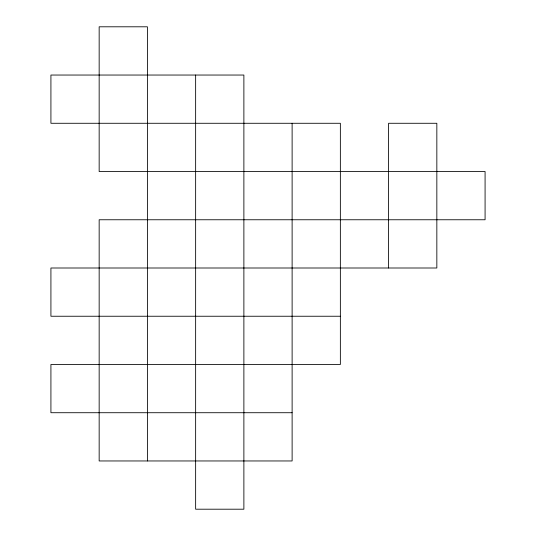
<?xml version="1.0" encoding="UTF-8"?>
<svg xmlns="http://www.w3.org/2000/svg" width="536" height="536" viewBox="0 0 536 536"><rect width="100%" height="100%" fill="white"/><g stroke="black" fill="none" stroke-linecap="round" stroke-linejoin="round"><path stroke-width="0.8" d="M340.36 316.24L50.92 316.24L50.92 268L436.84 268L436.84 123.28L388.6 123.28L388.6 268M292.12 412.72L50.92 412.72L50.92 364.48L340.36 364.48L340.36 123.28L50.92 123.28L50.92 75.04L243.88 75.04L243.88 509.2L195.64 509.2L195.64 75.04M292.12 123.28L292.12 460.96L99.16 460.96L99.16 219.76L485.08 219.76L485.08 171.52L99.16 171.52L99.16 26.8L147.4 26.8L147.4 460.96"/></g></svg>
